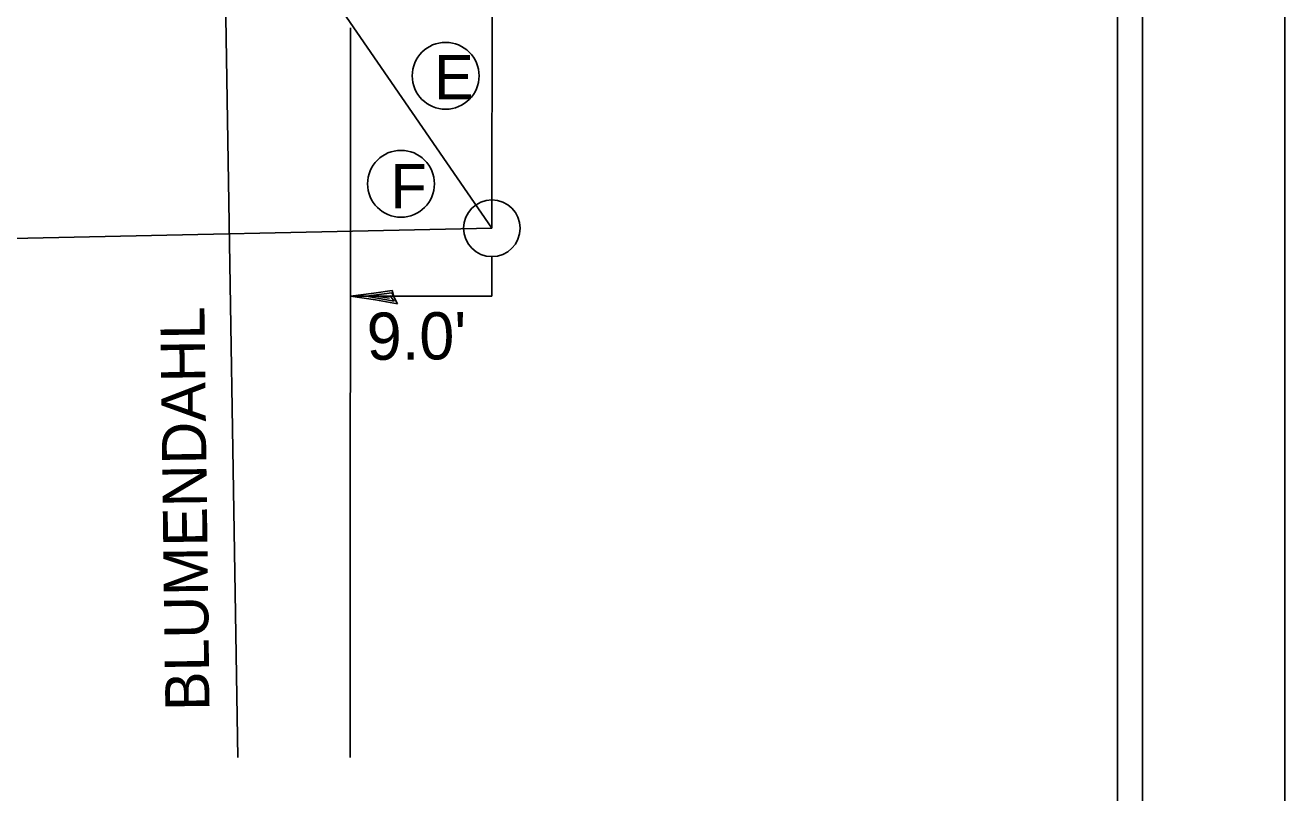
# Model space of a CAD drawing. Extents: x 777607.2 to 777685.3, y 2094784.8 to 2094820.4.
# Drawn here: x 777672.254 to 777674.925, y 2094799.462 to 2094801.088 of the extents above; entities that cross this region are included whole.
import ezdxf

# ---------------------------------------------------------------- set-up
doc = ezdxf.new("R2010")
doc.units = 0
for name, color, linetype in [('Level 2', 7, 'Continuous'), ('ROW_EX_Dimensions', 7, 'Continuous'), ('ROW_EX_Quarter Section Lines', 7, 'Continuous'), ('ROW_PR_Dimensions', 7, 'Continuous'), ('Sheets_General Details', 7, 'Continuous'), ('Topo_EOP', 7, 'Continuous')]:
    doc.layers.add(name, color=color, linetype=linetype)

msp = doc.modelspace()

# ---------------------------------------------------------------- linework, layer by layer
at = {"layer": 'Level 2'}
msp.add_lwpolyline([(777666.4251, 2094796.841), (777674.9251, 2094796.841), (777674.9251, 2094807.841), (777666.4251, 2094807.841)], close=True, dxfattribs=at)
at = {"layer": 'ROW_EX_Dimensions'}
for p, q in [((777673.2435, 2094800.658), (777673.2448, 2094802.6545)), ((777672.6733, 2094801.4866), (777673.2435, 2094800.658)), ((777670.3109, 2094800.5959), (777673.2435, 2094800.658)), ((777673.2435, 2094800.598), (777673.2435, 2094800.5139)), ((777672.9934, 2094800.5204), (777672.9435, 2094800.5141)), ((777673.0312, 2094800.5215), (777672.977, 2094800.5139)), ((777673.0322, 2094800.5261), (777672.9934, 2094800.5204)), ((777673.0353, 2094800.5124), (777673.0312, 2094800.5215)), ((777673.0353, 2094800.5124), (777673.0322, 2094800.5261)), ((777672.9435, 2094800.5141), (777672.9967, 2094800.5066)), ((777673.2435, 2094800.5139), (777672.9435, 2094800.5141)), ((777672.977, 2094800.5139), (777673.0362, 2094800.5033)), ((777672.9967, 2094800.5066), (777673.0434, 2094800.4982)), ((777673.0275, 2094800.5149), (777673.0026, 2094800.5135)), ((777673.0026, 2094800.5135), (777673.0265, 2094800.5097)), ((777673.0362, 2094800.5033), (777673.0275, 2094800.5149)), ((777673.0434, 2094800.4982), (777673.0353, 2094800.5124))]:
    msp.add_line(p, q, dxfattribs=at)
for centre in [(777673.1454, 2094800.9812), (777673.0508, 2094800.7523)]:
    msp.add_circle(centre, 0.0709, dxfattribs=at)
at = {"layer": 'ROW_EX_Quarter Section Lines'}
msp.add_line((777672.6733, 2094801.4866), (777672.7046, 2094799.5361), dxfattribs=at)
at = {"layer": 'ROW_PR_Dimensions'}
msp.add_circle((777673.2435, 2094800.658), 0.06, dxfattribs=at)
at = {"layer": 'Sheets_General Details'}
for p, q in [((777674.6232, 2094797.0762), (777674.6232, 2094807.6059)), ((777674.5702, 2094797.1293), (777674.5702, 2094807.5528))]:
    msp.add_line(p, q, dxfattribs=at)
at = {"layer": 'Topo_EOP'}
msp.add_line((777672.9427, 2094799.536), (777672.9438, 2094801.0831), dxfattribs=at)

# ---------------------------------------------------------------- texts
at = {"layer": 'ROW_EX_Dimensions'}
for s, p in [('E', (777673.1211, 2094800.9315)), ('F', (777673.0285, 2094800.7004))]:
    msp.add_text(s, height=0.0937, dxfattribs=at).set_placement(p)
for s, height, rotation, p in [('BLUMENDAHL', 0.09375, 90.733, (777672.6448, 2094799.6355)), ("9.0'", 0.1, 0.3656, (777672.9783, 2094800.3791))]:
    msp.add_text(s, height=height, rotation=rotation, dxfattribs=at).set_placement(p)

doc.saveas('drawing.dxf')
